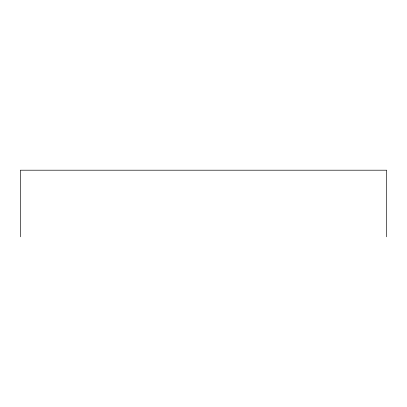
<?xml version="1.0" encoding="UTF-8"?>
<svg xmlns="http://www.w3.org/2000/svg" width="407" height="407" viewBox="0 0 407 407"><rect width="100%" height="100%" fill="white"/><g stroke="black" fill="none" stroke-linecap="round" stroke-linejoin="round"><path stroke-width="0.61" d="M386.65 236.798L386.65 170.202L20.35 170.202L20.35 236.798"/></g></svg>
